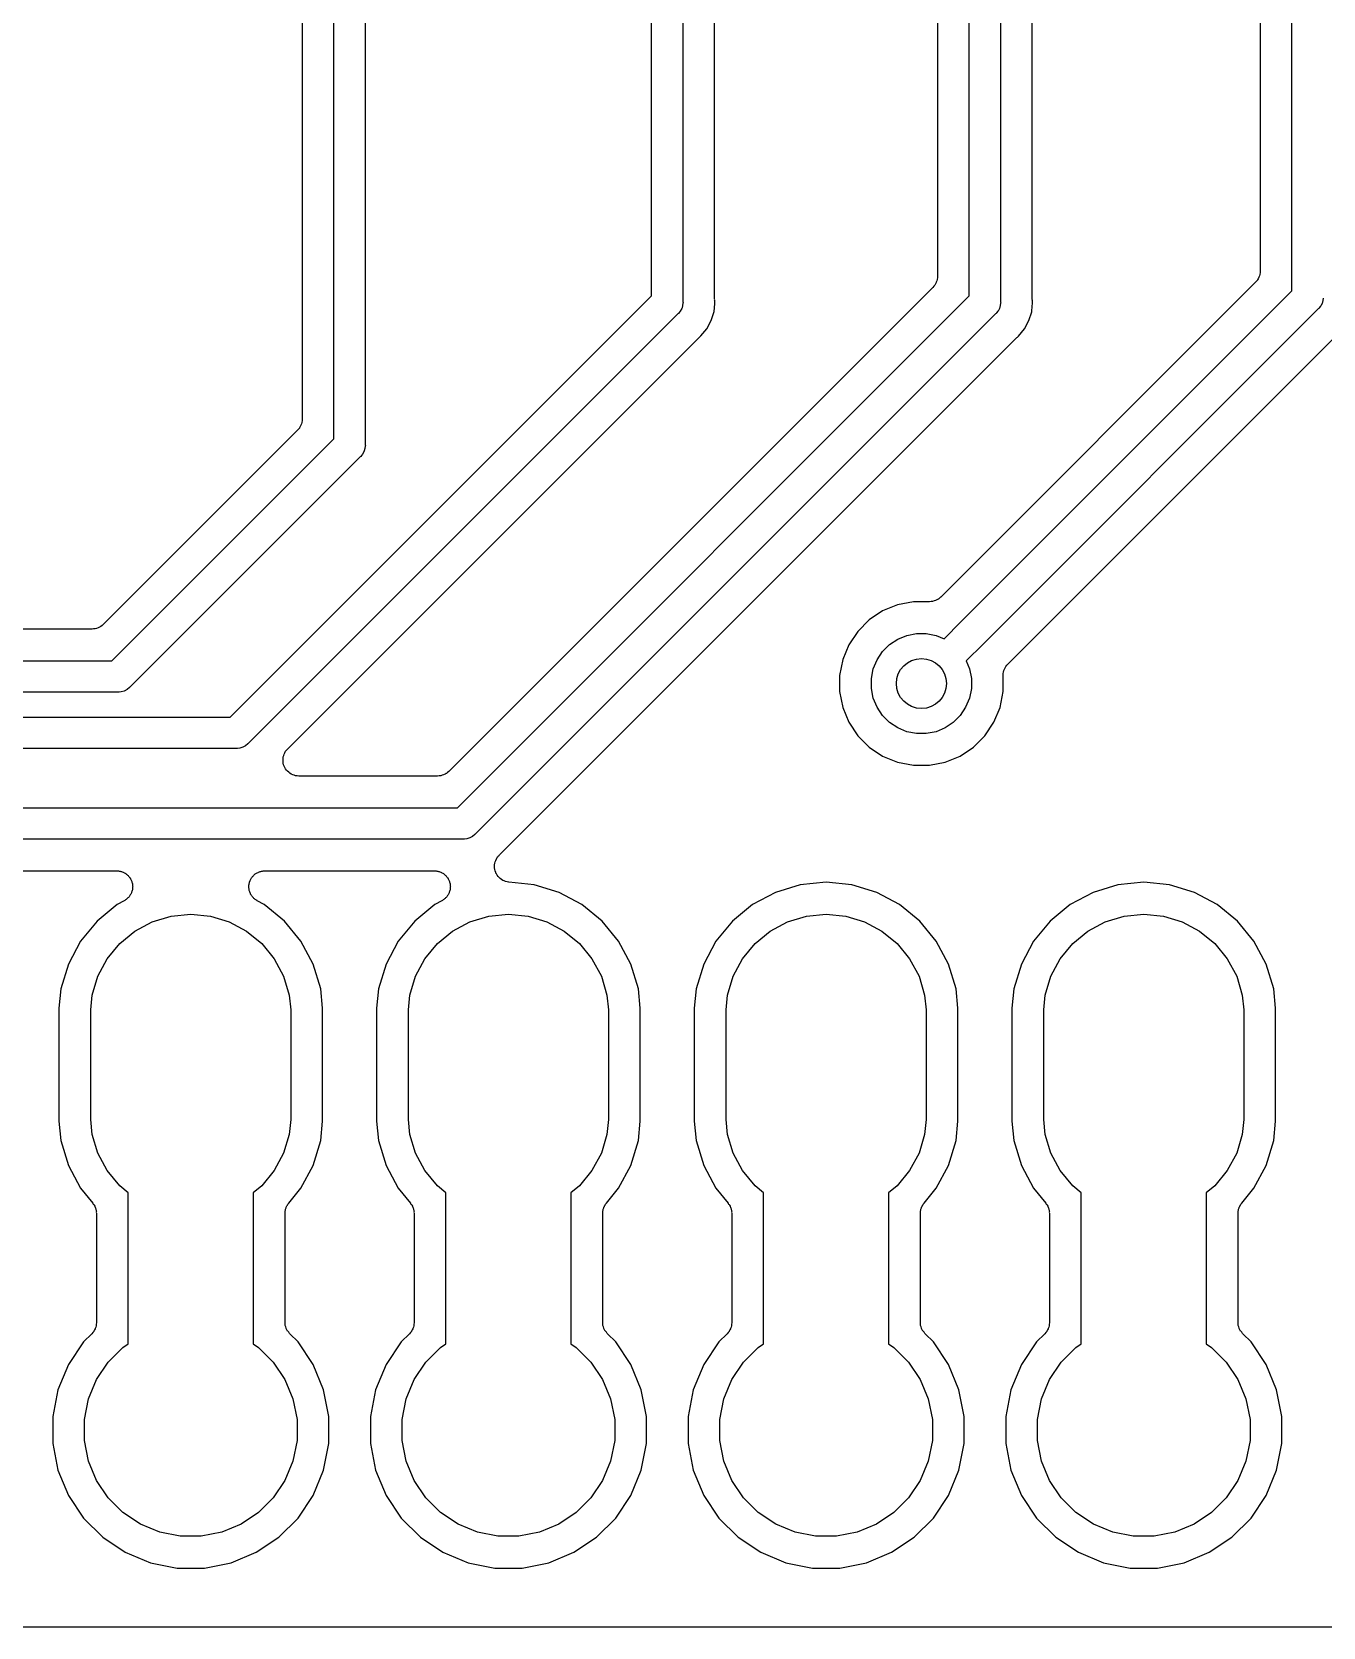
# Model space of a CAD drawing. Extents: x 94.3 to 145.3, y -143.8 to -113.4.
# Drawn here: x 107.31 to 117.64, y -143.82 to -131.06 of the extents above; entities that cross this region are included whole.
import ezdxf

# ---------------------------------------------------------------- set-up
doc = ezdxf.new("R2010")
doc.units = 0
doc.layers.add('BLACK', color=7, linetype='CONTINUOUS')

msp = doc.modelspace()

# ---------------------------------------------------------------- linework, layer by layer
at = {"layer": 'BLACK', "linetype": 'CONTINUOUS'}
for p, q in [((117.39, -133.131), (117.39, -120.335)), ((109.73, -134.314), (109.73, -122.307)), ((109.98, -122.353), (109.98, -134.36)), ((112.27, -133.171), (112.27, -122.688)), ((112.52, -122.734), (112.52, -133.217)), ((114.81, -133.172), (114.81, -122.815)), ((115.06, -122.861), (115.06, -133.218)), ((117.136, -127.931), (117.136, -132.973)), ((109.476, -127.97), (109.476, -134.156)), ((112.774, -133.198), (112.774, -127.97)), ((114.556, -127.97), (114.556, -133.014)), ((115.314, -133.199), (115.314, -127.96)), ((114.555, -133.027), (114.553, -133.039)), ((114.553, -133.039), (114.553, -133.04)), ((114.556, -133.016), (114.555, -133.027)), ((114.556, -133.014), (114.556, -133.014)), ((114.556, -133.014), (114.556, -133.014)), ((114.556, -133.014), (114.556, -133.014)), ((114.556, -133.014), (114.556, -133.016)), ((117.12, -133.034), (117.115, -133.044)), ((117.126, -133.023), (117.12, -133.034)), ((117.13, -133.011), (117.126, -133.022)), ((117.126, -133.022), (117.126, -133.023)), ((117.126, -133.023), (117.126, -133.023)), ((117.133, -133), (117.13, -133.011)), ((117.135, -132.987), (117.133, -132.999)), ((117.133, -132.999), (117.133, -132.999)), ((117.133, -132.999), (117.133, -133)), ((117.136, -132.975), (117.135, -132.987)), ((117.136, -132.973), (117.136, -132.974)), ((117.136, -132.974), (117.136, -132.974)), ((117.136, -132.974), (117.136, -132.974)), ((117.136, -132.974), (117.136, -132.975)), ((114.519, -133.104), (110.649, -136.974)), ((114.526, -133.095), (114.519, -133.104)), ((114.534, -133.086), (114.526, -133.095)), ((114.535, -133.085), (114.534, -133.085)), ((114.534, -133.085), (114.534, -133.086)), ((114.54, -133.074), (114.535, -133.085)), ((114.546, -133.064), (114.54, -133.074)), ((114.55, -133.052), (114.546, -133.063)), ((114.546, -133.063), (114.546, -133.063)), ((114.546, -133.063), (114.546, -133.064)), ((114.553, -133.04), (114.55, -133.052)), ((114.553, -133.04), (114.553, -133.04)), ((117.099, -133.063), (114.582, -135.58)), ((114.743, -135.778), (117.39, -133.131)), ((117.106, -133.054), (117.099, -133.063)), ((117.114, -133.045), (117.106, -133.054)), ((117.115, -133.044), (117.114, -133.045)), ((117.114, -133.045), (117.114, -133.045)), ((108.901, -136.54), (112.27, -133.171)), ((110.717, -137.265), (114.81, -133.172)), ((112.499, -133.293), (112.489, -133.305)), ((112.511, -133.271), (112.499, -133.293)), ((112.513, -133.266), (112.511, -133.271)), ((112.518, -133.248), (112.513, -133.266)), ((112.52, -133.229), (112.518, -133.248)), ((112.52, -133.217), (112.521, -133.223)), ((112.521, -133.223), (112.52, -133.229)), ((112.52, -133.229), (112.52, -133.229)), ((112.769, -133.297), (112.775, -133.235)), ((112.775, -133.203), (112.774, -133.198)), ((112.774, -133.209), (112.775, -133.203)), ((112.775, -133.211), (112.774, -133.209)), ((112.776, -133.223), (112.775, -133.211)), ((112.775, -133.235), (112.776, -133.223)), ((117.599, -133.276), (114.92, -135.955)), ((115.039, -133.293), (115.028, -133.308)), ((115.04, -133.293), (115.039, -133.293)), ((115.051, -133.272), (115.04, -133.293)), ((115.058, -133.248), (115.051, -133.272)), ((115.06, -133.23), (115.058, -133.248)), ((115.06, -133.218), (115.061, -133.224)), ((115.061, -133.224), (115.06, -133.23)), ((115.06, -133.23), (115.06, -133.23)), ((115.309, -133.298), (115.313, -133.252)), ((115.313, -133.252), (115.315, -133.236)), ((115.313, -133.252), (115.313, -133.252)), ((115.315, -133.204), (115.314, -133.199)), ((115.314, -133.209), (115.315, -133.204)), ((115.315, -133.211), (115.314, -133.209)), ((115.316, -133.224), (115.315, -133.211)), ((115.315, -133.236), (115.316, -133.224)), ((115.315, -133.236), (115.315, -133.236)), ((117.604, -133.272), (117.599, -133.276)), ((117.608, -133.267), (117.604, -133.272)), ((117.619, -133.253), (117.608, -133.267)), ((117.608, -133.267), (117.608, -133.267)), ((117.62, -133.252), (117.619, -133.253)), ((117.631, -133.231), (117.62, -133.252)), ((117.638, -133.208), (117.631, -133.231)), ((117.64, -133.189), (117.638, -133.208)), ((112.479, -133.316), (109.046, -136.749)), ((115.019, -133.316), (110.861, -137.474)), ((112.484, -133.312), (112.479, -133.316)), ((112.489, -133.305), (112.484, -133.312)), ((112.712, -133.435), (112.747, -133.369)), ((112.747, -133.369), (112.769, -133.297)), ((115.024, -133.312), (115.019, -133.316)), ((115.028, -133.308), (115.024, -133.312)), ((115.028, -133.308), (115.028, -133.308)), ((115.252, -133.435), (115.287, -133.369)), ((115.287, -133.369), (115.309, -133.298)), ((109.36, -136.794), (112.645, -133.509)), ((111.054, -137.64), (115.185, -133.509)), ((112.645, -133.509), (112.647, -133.507)), ((112.647, -133.507), (112.651, -133.504)), ((112.651, -133.504), (112.655, -133.5)), ((112.655, -133.5), (112.664, -133.492)), ((112.664, -133.492), (112.712, -133.435)), ((115.118, -136.116), (117.765, -133.469)), ((115.185, -133.509), (115.187, -133.508)), ((115.187, -133.508), (115.191, -133.505)), ((115.191, -133.505), (115.195, -133.501)), ((115.195, -133.501), (115.204, -133.493)), ((115.204, -133.493), (115.252, -133.435)), ((109.473, -134.183), (109.47, -134.194)), ((109.475, -134.17), (109.473, -134.182)), ((109.473, -134.182), (109.473, -134.182)), ((109.473, -134.182), (109.473, -134.183)), ((109.476, -134.158), (109.475, -134.17)), ((109.476, -134.156), (109.476, -134.157)), ((109.476, -134.157), (109.476, -134.157)), ((109.476, -134.157), (109.476, -134.157)), ((109.476, -134.157), (109.476, -134.158)), ((109.439, -134.246), (107.886, -135.799)), ((107.954, -136.09), (109.73, -134.314)), ((109.446, -134.237), (109.439, -134.246)), ((109.454, -134.228), (109.446, -134.237)), ((109.455, -134.227), (109.454, -134.228)), ((109.454, -134.228), (109.454, -134.228)), ((109.46, -134.217), (109.455, -134.227)), ((109.466, -134.206), (109.46, -134.217)), ((109.47, -134.194), (109.466, -134.205)), ((109.466, -134.205), (109.466, -134.206)), ((109.466, -134.206), (109.466, -134.206)), ((109.959, -134.436), (109.95, -134.447)), ((109.971, -134.414), (109.959, -134.436)), ((109.972, -134.411), (109.971, -134.414)), ((109.978, -134.391), (109.972, -134.411)), ((109.98, -134.372), (109.978, -134.391)), ((109.98, -134.36), (109.981, -134.366)), ((109.981, -134.366), (109.98, -134.372)), ((109.98, -134.372), (109.98, -134.372)), ((109.939, -134.459), (108.099, -136.299)), ((109.944, -134.455), (109.939, -134.459)), ((109.95, -134.447), (109.944, -134.455)), ((114.572, -135.588), (114.563, -135.596)), ((114.581, -135.581), (114.572, -135.588)), ((114.582, -135.58), (114.581, -135.581)), ((114.582, -135.58), (114.582, -135.58)), ((114.582, -135.58), (114.582, -135.58)), ((114.582, -135.58), (114.582, -135.58)), ((114.117, -135.691), (114.01, -135.763)), ((114.236, -135.642), (114.117, -135.691)), ((114.363, -135.617), (114.236, -135.642)), ((114.492, -135.617), (114.363, -135.617)), ((114.504, -135.616), (114.492, -135.617)), ((114.516, -135.615), (114.504, -135.616)), ((114.517, -135.615), (114.516, -135.615)), ((114.516, -135.615), (114.516, -135.615)), ((114.528, -135.611), (114.517, -135.615)), ((114.54, -135.608), (114.528, -135.611)), ((114.541, -135.607), (114.54, -135.608)), ((114.54, -135.608), (114.54, -135.608)), ((114.551, -135.602), (114.541, -135.607)), ((114.562, -135.597), (114.551, -135.602)), ((114.563, -135.596), (114.562, -135.596)), ((114.562, -135.596), (114.562, -135.597)), ((107.796, -135.836), (105.918, -135.836)), ((107.808, -135.835), (107.796, -135.836)), ((107.82, -135.834), (107.808, -135.835)), ((107.821, -135.834), (107.82, -135.834)), ((107.82, -135.834), (107.82, -135.834)), ((107.832, -135.83), (107.821, -135.834)), ((107.844, -135.827), (107.832, -135.83)), ((107.845, -135.826), (107.844, -135.827)), ((107.844, -135.827), (107.844, -135.827)), ((107.855, -135.821), (107.845, -135.826)), ((107.866, -135.816), (107.855, -135.821)), ((107.867, -135.815), (107.866, -135.815)), ((107.866, -135.815), (107.866, -135.816)), ((107.876, -135.807), (107.867, -135.815)), ((107.885, -135.8), (107.876, -135.807)), ((107.886, -135.799), (107.885, -135.8)), ((107.886, -135.799), (107.886, -135.799)), ((107.886, -135.799), (107.886, -135.799)), ((107.886, -135.799), (107.886, -135.799)), ((114.01, -135.763), (113.919, -135.854)), ((114.608, -135.913), (114.743, -135.778)), ((114.743, -135.778), (114.743, -135.778)), ((113.847, -135.961), (113.798, -136.08)), ((113.919, -135.854), (113.847, -135.961)), ((114.116, -136.016), (114.172, -135.96)), ((114.172, -135.96), (114.238, -135.917)), ((114.238, -135.917), (114.31, -135.886)), ((114.31, -135.886), (114.388, -135.871)), ((114.388, -135.871), (114.466, -135.871)), ((114.466, -135.871), (114.544, -135.886)), ((114.544, -135.886), (114.608, -135.913)), ((114.92, -135.955), (114.785, -136.09)), ((114.92, -135.955), (114.92, -135.955)), ((99.461, -136.09), (107.954, -136.09)), ((113.798, -136.08), (113.773, -136.207)), ((114.042, -136.154), (114.073, -136.082)), ((114.073, -136.082), (114.116, -136.016)), ((114.785, -136.09), (114.812, -136.154)), ((113.773, -136.207), (113.773, -136.335)), ((114.027, -136.232), (114.042, -136.154)), ((114.812, -136.154), (114.827, -136.232)), ((115.081, -136.204), (115.082, -136.192)), ((115.081, -136.205), (115.081, -136.204)), ((115.081, -136.206), (115.081, -136.205)), ((115.081, -136.205), (115.081, -136.205)), ((115.081, -136.205), (115.081, -136.205)), ((115.081, -136.335), (115.081, -136.206)), ((115.082, -136.192), (115.084, -136.18)), ((115.084, -136.179), (115.087, -136.168)), ((115.084, -136.18), (115.084, -136.179)), ((115.084, -136.18), (115.084, -136.18)), ((115.087, -136.168), (115.091, -136.157)), ((115.091, -136.156), (115.097, -136.145)), ((115.091, -136.157), (115.091, -136.156)), ((115.091, -136.156), (115.091, -136.156)), ((115.097, -136.145), (115.102, -136.135)), ((115.102, -136.135), (115.103, -136.134)), ((115.103, -136.134), (115.111, -136.125)), ((115.103, -136.134), (115.103, -136.134)), ((115.111, -136.125), (115.118, -136.116)), ((108, -136.34), (99.4153, -136.34)), ((108.006, -136.341), (108, -136.34)), ((108.012, -136.34), (108.006, -136.341)), ((108.03, -136.338), (108.012, -136.34)), ((108.012, -136.34), (108.012, -136.34)), ((108.054, -136.331), (108.03, -136.338)), ((108.076, -136.319), (108.054, -136.331)), ((108.095, -136.304), (108.076, -136.319)), ((108.099, -136.299), (108.095, -136.304)), ((113.773, -136.335), (113.798, -136.462)), ((114.027, -136.31), (114.027, -136.232)), ((114.042, -136.388), (114.027, -136.31)), ((114.827, -136.31), (114.812, -136.388)), ((114.827, -136.232), (114.827, -136.31)), ((115.056, -136.462), (115.081, -136.335)), ((113.798, -136.462), (113.847, -136.581)), ((114.073, -136.46), (114.042, -136.388)), ((114.116, -136.526), (114.073, -136.46)), ((114.781, -136.46), (114.738, -136.526)), ((114.812, -136.388), (114.781, -136.46)), ((115.007, -136.581), (115.056, -136.462)), ((98.825, -136.54), (108.901, -136.54)), ((113.847, -136.581), (113.919, -136.688)), ((114.172, -136.582), (114.116, -136.526)), ((114.238, -136.625), (114.172, -136.582)), ((114.682, -136.582), (114.616, -136.625)), ((114.738, -136.526), (114.682, -136.582)), ((114.935, -136.688), (115.007, -136.581)), ((113.919, -136.688), (114.01, -136.779)), ((114.31, -136.656), (114.238, -136.625)), ((114.388, -136.671), (114.31, -136.656)), ((114.466, -136.671), (114.388, -136.671)), ((114.544, -136.656), (114.466, -136.671)), ((114.616, -136.625), (114.544, -136.656)), ((114.844, -136.779), (114.935, -136.688)), ((108.947, -136.79), (98.7257, -136.79)), ((108.953, -136.791), (108.947, -136.79)), ((108.959, -136.79), (108.953, -136.791)), ((108.977, -136.788), (108.959, -136.79)), ((108.959, -136.79), (108.959, -136.79)), ((109.001, -136.781), (108.977, -136.788)), ((109.023, -136.769), (109.001, -136.781)), ((109.042, -136.754), (109.023, -136.769)), ((109.046, -136.749), (109.042, -136.754)), ((109.324, -136.871), (109.325, -136.859)), ((109.325, -136.858), (109.329, -136.847)), ((109.325, -136.859), (109.325, -136.858)), ((109.325, -136.859), (109.325, -136.859)), ((109.329, -136.847), (109.332, -136.835)), ((109.332, -136.835), (109.338, -136.824)), ((109.332, -136.835), (109.332, -136.835)), ((109.332, -136.835), (109.332, -136.835)), ((109.338, -136.824), (109.344, -136.813)), ((109.344, -136.813), (109.352, -136.804)), ((109.344, -136.813), (109.344, -136.813)), ((109.344, -136.813), (109.344, -136.813)), ((109.352, -136.804), (109.36, -136.794)), ((114.01, -136.779), (114.117, -136.851)), ((114.117, -136.851), (114.236, -136.9)), ((114.618, -136.9), (114.737, -136.851)), ((114.737, -136.851), (114.844, -136.779)), ((109.323, -136.883), (109.324, -136.871)), ((109.323, -136.884), (109.323, -136.883)), ((109.323, -136.883), (109.323, -136.883)), ((109.324, -136.896), (109.323, -136.884)), ((109.325, -136.908), (109.324, -136.896)), ((109.328, -136.92), (109.325, -136.908)), ((109.325, -136.908), (109.325, -136.908)), ((109.325, -136.908), (109.325, -136.908)), ((109.332, -136.932), (109.328, -136.92)), ((109.338, -136.943), (109.332, -136.932)), ((109.332, -136.932), (109.332, -136.932)), ((109.332, -136.932), (109.332, -136.932)), ((109.343, -136.954), (109.338, -136.943)), ((109.344, -136.954), (109.343, -136.954)), ((109.343, -136.954), (109.343, -136.954)), ((109.351, -136.963), (109.344, -136.954)), ((109.359, -136.973), (109.351, -136.963)), ((109.368, -136.981), (109.359, -136.973)), ((109.359, -136.973), (109.359, -136.973)), ((109.359, -136.973), (109.359, -136.973)), ((109.378, -136.989), (109.368, -136.981)), ((109.389, -136.995), (109.378, -136.989)), ((109.378, -136.989), (109.378, -136.989)), ((109.378, -136.989), (109.378, -136.989)), ((110.628, -136.991), (110.618, -136.996)), ((110.629, -136.99), (110.628, -136.991)), ((110.638, -136.982), (110.629, -136.99)), ((110.629, -136.99), (110.629, -136.99)), ((110.648, -136.975), (110.638, -136.982)), ((110.649, -136.974), (110.648, -136.974)), ((110.648, -136.974), (110.648, -136.974)), ((110.648, -136.974), (110.648, -136.975)), ((110.649, -136.974), (110.649, -136.974)), ((114.236, -136.9), (114.363, -136.925)), ((114.363, -136.925), (114.491, -136.925)), ((114.491, -136.925), (114.618, -136.9)), ((109.4, -137.001), (109.389, -136.995)), ((109.411, -137.005), (109.4, -137.001)), ((109.4, -137.001), (109.4, -137.001)), ((109.4, -137.001), (109.4, -137.001)), ((109.423, -137.008), (109.411, -137.005)), ((109.424, -137.008), (109.423, -137.008)), ((109.423, -137.008), (109.423, -137.008)), ((109.436, -137.01), (109.424, -137.008)), ((109.448, -137.011), (109.436, -137.01)), ((109.45, -137.011), (109.448, -137.011)), ((109.448, -137.011), (109.448, -137.011)), ((109.448, -137.011), (109.448, -137.011)), ((109.448, -137.011), (109.448, -137.011)), ((110.559, -137.011), (109.45, -137.011)), ((110.571, -137.01), (110.559, -137.011)), ((110.582, -137.009), (110.571, -137.01)), ((110.583, -137.009), (110.582, -137.009)), ((110.584, -137.009), (110.583, -137.009)), ((110.595, -137.005), (110.584, -137.009)), ((110.606, -137.002), (110.595, -137.005)), ((110.607, -137.002), (110.606, -137.002)), ((110.618, -136.996), (110.607, -137.001)), ((110.607, -137.001), (110.607, -137.002)), ((102.592, -137.265), (110.717, -137.265)), ((110.838, -137.494), (110.817, -137.506)), ((110.857, -137.479), (110.838, -137.494)), ((110.861, -137.474), (110.857, -137.479)), ((110.762, -137.515), (102.592, -137.515)), ((110.769, -137.516), (110.762, -137.515)), ((110.775, -137.515), (110.769, -137.516)), ((110.793, -137.513), (110.775, -137.515)), ((110.775, -137.515), (110.775, -137.515)), ((110.817, -137.506), (110.793, -137.513)), ((111.015, -137.721), (111.017, -137.708)), ((111.015, -137.733), (111.015, -137.721)), ((111.015, -137.721), (111.015, -137.721)), ((111.015, -137.721), (111.015, -137.721)), ((111.015, -137.745), (111.015, -137.733)), ((111.015, -137.746), (111.015, -137.745)), ((111.017, -137.758), (111.015, -137.746)), ((111.015, -137.746), (111.015, -137.746)), ((111.017, -137.708), (111.02, -137.697)), ((111.019, -137.77), (111.017, -137.758)), ((111.02, -137.696), (111.024, -137.685)), ((111.02, -137.697), (111.02, -137.696)), ((111.02, -137.697), (111.02, -137.697)), ((111.024, -137.685), (111.029, -137.674)), ((111.029, -137.673), (111.036, -137.663)), ((111.029, -137.674), (111.029, -137.673)), ((111.029, -137.674), (111.029, -137.674)), ((111.036, -137.663), (111.038, -137.661)), ((111.038, -137.66), (111.039, -137.658)), ((111.038, -137.661), (111.038, -137.66)), ((111.039, -137.658), (111.043, -137.653)), ((111.043, -137.653), (111.046, -137.65)), ((111.046, -137.65), (111.047, -137.648)), ((111.047, -137.648), (111.051, -137.645)), ((111.051, -137.645), (111.054, -137.64)), ((106.636, -137.769), (107.994, -137.769)), ((107.994, -137.769), (107.995, -137.769)), ((107.995, -137.769), (108.001, -137.77)), ((108.001, -137.77), (108.007, -137.77)), ((108.007, -137.77), (108.014, -137.771)), ((108.014, -137.771), (108.02, -137.772)), ((108.02, -137.772), (108.026, -137.774)), ((108.026, -137.774), (108.032, -137.775)), ((108.032, -137.775), (108.038, -137.777)), ((108.038, -137.777), (108.044, -137.779)), ((108.044, -137.779), (108.049, -137.782)), ((108.049, -137.782), (108.054, -137.785)), ((108.054, -137.785), (108.06, -137.788)), ((108.06, -137.788), (108.065, -137.791)), ((108.065, -137.791), (108.07, -137.795)), ((108.07, -137.795), (108.075, -137.799)), ((108.075, -137.799), (108.079, -137.803)), ((108.079, -137.803), (108.084, -137.807)), ((108.084, -137.807), (108.088, -137.812)), ((108.088, -137.812), (108.092, -137.816)), ((108.092, -137.816), (108.096, -137.822)), ((108.096, -137.822), (108.1, -137.826)), ((108.1, -137.826), (108.103, -137.832)), ((108.103, -137.832), (108.106, -137.837)), ((108.106, -137.837), (108.108, -137.843)), ((108.108, -137.843), (108.111, -137.848)), ((108.111, -137.848), (108.113, -137.854)), ((108.113, -137.854), (108.115, -137.86)), ((108.115, -137.86), (108.116, -137.866)), ((108.116, -137.866), (108.118, -137.872)), ((108.118, -137.872), (108.119, -137.878)), ((108.119, -137.878), (108.12, -137.884)), ((108.12, -137.884), (108.12, -137.891)), ((109.05, -137.882), (109.051, -137.877)), ((109.05, -137.889), (109.05, -137.882)), ((109.051, -137.877), (109.052, -137.87)), ((109.052, -137.87), (109.054, -137.864)), ((109.054, -137.864), (109.055, -137.858)), ((109.055, -137.858), (109.058, -137.853)), ((109.058, -137.853), (109.059, -137.847)), ((109.059, -137.847), (109.062, -137.841)), ((109.062, -137.841), (109.065, -137.835)), ((109.065, -137.835), (109.068, -137.83)), ((109.068, -137.83), (109.071, -137.825)), ((109.071, -137.825), (109.075, -137.82)), ((109.075, -137.82), (109.079, -137.815)), ((109.079, -137.815), (109.083, -137.811)), ((109.083, -137.811), (109.087, -137.806)), ((109.087, -137.806), (109.092, -137.802)), ((109.092, -137.802), (109.096, -137.797)), ((109.096, -137.797), (109.101, -137.794)), ((109.101, -137.794), (109.106, -137.79)), ((109.106, -137.79), (109.112, -137.787)), ((109.112, -137.787), (109.117, -137.784)), ((109.117, -137.784), (109.123, -137.781)), ((109.123, -137.781), (109.128, -137.779)), ((109.128, -137.779), (109.134, -137.777)), ((109.134, -137.777), (109.14, -137.774)), ((109.14, -137.774), (109.146, -137.773)), ((109.146, -137.773), (109.152, -137.771)), ((109.152, -137.771), (109.158, -137.771)), ((109.158, -137.771), (109.164, -137.77)), ((109.164, -137.77), (109.17, -137.77)), ((109.17, -137.77), (109.176, -137.769)), ((109.176, -137.769), (110.534, -137.769)), ((110.534, -137.769), (110.535, -137.769)), ((110.535, -137.769), (110.541, -137.77)), ((110.541, -137.77), (110.547, -137.77)), ((110.547, -137.77), (110.554, -137.771)), ((110.554, -137.771), (110.56, -137.772)), ((110.56, -137.772), (110.566, -137.774)), ((110.566, -137.774), (110.572, -137.775)), ((110.572, -137.775), (110.578, -137.777)), ((110.578, -137.777), (110.584, -137.779)), ((110.584, -137.779), (110.589, -137.782)), ((110.589, -137.782), (110.594, -137.785)), ((110.594, -137.785), (110.6, -137.788)), ((110.6, -137.788), (110.605, -137.791)), ((110.605, -137.791), (110.61, -137.795)), ((110.61, -137.795), (110.615, -137.799)), ((110.615, -137.799), (110.619, -137.803)), ((110.619, -137.803), (110.624, -137.807)), ((110.624, -137.807), (110.628, -137.812)), ((110.628, -137.812), (110.632, -137.816)), ((110.632, -137.816), (110.636, -137.822)), ((110.636, -137.822), (110.64, -137.826)), ((110.64, -137.826), (110.643, -137.832)), ((110.643, -137.832), (110.646, -137.837)), ((110.646, -137.837), (110.648, -137.843)), ((110.648, -137.843), (110.651, -137.848)), ((110.651, -137.848), (110.653, -137.854)), ((110.653, -137.854), (110.655, -137.86)), ((110.655, -137.86), (110.656, -137.866)), ((110.656, -137.866), (110.658, -137.872)), ((110.658, -137.872), (110.659, -137.878)), ((110.659, -137.878), (110.66, -137.884)), ((110.66, -137.884), (110.66, -137.891)), ((111.024, -137.781), (111.019, -137.77)), ((111.019, -137.77), (111.019, -137.77)), ((111.019, -137.77), (111.019, -137.77)), ((111.028, -137.793), (111.024, -137.781)), ((111.029, -137.793), (111.028, -137.793)), ((111.035, -137.803), (111.029, -137.793)), ((111.029, -137.793), (111.029, -137.793)), ((111.042, -137.813), (111.035, -137.803)), ((111.042, -137.814), (111.042, -137.813)), ((111.051, -137.823), (111.042, -137.814)), ((111.042, -137.814), (111.042, -137.814)), ((111.059, -137.831), (111.051, -137.823)), ((111.06, -137.831), (111.059, -137.831)), ((111.07, -137.838), (111.06, -137.831)), ((111.06, -137.831), (111.06, -137.831)), ((111.08, -137.845), (111.07, -137.838)), ((111.091, -137.85), (111.08, -137.845)), ((111.08, -137.845), (111.08, -137.845)), ((111.08, -137.845), (111.08, -137.845)), ((111.103, -137.855), (111.091, -137.85)), ((111.115, -137.857), (111.103, -137.855)), ((111.103, -137.855), (111.103, -137.855)), ((111.103, -137.855), (111.103, -137.855)), ((111.127, -137.86), (111.115, -137.857)), ((111.129, -137.86), (111.127, -137.86)), ((111.127, -137.86), (111.127, -137.86)), ((111.127, -137.86), (111.127, -137.86)), ((111.127, -137.86), (111.127, -137.86)), ((111.332, -137.88), (111.129, -137.86)), ((111.53, -137.941), (111.332, -137.88)), ((113.458, -137.88), (113.26, -137.941)), ((113.665, -137.86), (113.458, -137.88)), ((113.872, -137.88), (113.665, -137.86)), ((114.07, -137.941), (113.872, -137.88)), ((115.998, -137.88), (115.8, -137.941)), ((116.205, -137.86), (115.998, -137.88)), ((116.412, -137.88), (116.205, -137.86)), ((116.61, -137.941), (116.412, -137.88)), ((108.053, -138.008), (107.997, -138.038)), ((108.058, -138.005), (108.053, -138.008)), ((108.064, -138.002), (108.058, -138.005)), ((108.069, -137.998), (108.064, -138.002)), ((108.074, -137.994), (108.069, -137.998)), ((108.078, -137.99), (108.074, -137.994)), ((108.083, -137.986), (108.078, -137.99)), ((108.087, -137.981), (108.083, -137.986)), ((108.092, -137.977), (108.087, -137.981)), ((108.095, -137.972), (108.092, -137.977)), ((108.099, -137.967), (108.095, -137.972)), ((108.102, -137.961), (108.099, -137.967)), ((108.105, -137.956), (108.102, -137.961)), ((108.108, -137.951), (108.105, -137.956)), ((108.111, -137.945), (108.108, -137.951)), ((108.112, -137.939), (108.111, -137.945)), ((108.115, -137.933), (108.112, -137.939)), ((108.116, -137.927), (108.115, -137.933)), ((108.118, -137.922), (108.116, -137.927)), ((108.119, -137.915), (108.118, -137.922)), ((108.12, -137.909), (108.119, -137.915)), ((108.12, -137.891), (108.121, -137.897)), ((108.121, -137.897), (108.12, -137.903)), ((108.12, -137.903), (108.12, -137.909)), ((109.049, -137.895), (109.05, -137.889)), ((109.05, -137.901), (109.049, -137.895)), ((109.05, -137.907), (109.05, -137.901)), ((109.051, -137.914), (109.05, -137.907)), ((109.052, -137.92), (109.051, -137.914)), ((109.053, -137.926), (109.052, -137.92)), ((109.055, -137.932), (109.053, -137.926)), ((109.057, -137.938), (109.055, -137.932)), ((109.059, -137.944), (109.057, -137.938)), ((109.062, -137.949), (109.059, -137.944)), ((109.064, -137.955), (109.062, -137.949)), ((109.067, -137.96), (109.064, -137.955)), ((109.07, -137.966), (109.067, -137.96)), ((109.074, -137.97), (109.07, -137.966)), ((109.077, -137.975), (109.074, -137.97)), ((109.082, -137.98), (109.077, -137.975)), ((109.086, -137.985), (109.082, -137.98)), ((109.09, -137.989), (109.086, -137.985)), ((109.095, -137.993), (109.09, -137.989)), ((109.1, -137.997), (109.095, -137.993)), ((109.105, -138.001), (109.1, -137.997)), ((109.11, -138.004), (109.105, -138.001)), ((109.115, -138.007), (109.11, -138.004)), ((109.117, -138.008), (109.115, -138.007)), ((109.173, -138.038), (109.117, -138.008)), ((110.593, -138.008), (110.537, -138.038)), ((110.598, -138.005), (110.593, -138.008)), ((110.604, -138.002), (110.598, -138.005)), ((110.609, -137.998), (110.604, -138.002)), ((110.614, -137.994), (110.609, -137.998)), ((110.618, -137.99), (110.614, -137.994)), ((110.623, -137.986), (110.618, -137.99)), ((110.627, -137.981), (110.623, -137.986)), ((110.632, -137.977), (110.627, -137.981)), ((110.635, -137.972), (110.632, -137.977)), ((110.639, -137.967), (110.635, -137.972)), ((110.642, -137.961), (110.639, -137.967)), ((110.645, -137.956), (110.642, -137.961)), ((110.648, -137.951), (110.645, -137.956)), ((110.651, -137.945), (110.648, -137.951)), ((110.652, -137.939), (110.651, -137.945)), ((110.655, -137.933), (110.652, -137.939)), ((110.656, -137.927), (110.655, -137.933)), ((110.658, -137.922), (110.656, -137.927)), ((110.659, -137.915), (110.658, -137.922)), ((110.66, -137.909), (110.659, -137.915)), ((110.66, -137.891), (110.661, -137.897)), ((110.661, -137.897), (110.66, -137.903)), ((110.66, -137.903), (110.66, -137.909)), ((111.713, -138.038), (111.53, -137.941)), ((113.26, -137.941), (113.077, -138.038)), ((114.253, -138.038), (114.07, -137.941)), ((115.8, -137.941), (115.617, -138.038)), ((116.793, -138.038), (116.61, -137.941)), ((107.997, -138.038), (107.836, -138.17)), ((108.277, -138.176), (108.428, -138.131)), ((108.428, -138.131), (108.585, -138.115)), ((108.585, -138.115), (108.742, -138.131)), ((108.742, -138.131), (108.893, -138.176)), ((109.334, -138.17), (109.173, -138.038)), ((110.537, -138.038), (110.376, -138.17)), ((110.817, -138.176), (110.968, -138.131)), ((110.968, -138.131), (111.125, -138.115)), ((111.125, -138.115), (111.282, -138.131)), ((111.282, -138.131), (111.433, -138.176)), ((111.874, -138.17), (111.713, -138.038)), ((113.077, -138.038), (112.916, -138.17)), ((113.357, -138.176), (113.508, -138.131)), ((113.508, -138.131), (113.665, -138.115)), ((113.665, -138.115), (113.822, -138.131)), ((113.822, -138.131), (113.973, -138.176)), ((114.414, -138.17), (114.253, -138.038)), ((115.617, -138.038), (115.456, -138.17)), ((115.897, -138.176), (116.048, -138.131)), ((116.048, -138.131), (116.205, -138.115)), ((116.205, -138.115), (116.362, -138.131)), ((116.362, -138.131), (116.513, -138.176)), ((116.954, -138.17), (116.793, -138.038)), ((107.836, -138.17), (107.704, -138.331)), ((108.017, -138.351), (108.138, -138.251)), ((108.138, -138.251), (108.277, -138.176)), ((108.893, -138.176), (109.032, -138.251)), ((109.032, -138.251), (109.153, -138.351)), ((109.466, -138.331), (109.334, -138.17)), ((110.376, -138.17), (110.244, -138.331)), ((110.557, -138.351), (110.678, -138.251)), ((110.678, -138.251), (110.817, -138.176)), ((111.433, -138.176), (111.572, -138.251)), ((111.572, -138.251), (111.693, -138.351)), ((112.006, -138.331), (111.874, -138.17)), ((112.916, -138.17), (112.784, -138.331)), ((113.097, -138.351), (113.218, -138.251)), ((113.218, -138.251), (113.357, -138.176)), ((113.973, -138.176), (114.112, -138.251)), ((114.112, -138.251), (114.233, -138.351)), ((114.546, -138.331), (114.414, -138.17)), ((115.456, -138.17), (115.324, -138.331)), ((115.637, -138.351), (115.758, -138.251)), ((115.758, -138.251), (115.897, -138.176)), ((116.513, -138.176), (116.652, -138.251)), ((116.652, -138.251), (116.773, -138.351)), ((117.086, -138.331), (116.954, -138.17)), ((107.704, -138.331), (107.607, -138.514)), ((107.917, -138.472), (108.017, -138.351)), ((109.153, -138.351), (109.253, -138.472)), ((109.563, -138.514), (109.466, -138.331)), ((110.244, -138.331), (110.147, -138.514)), ((110.457, -138.472), (110.557, -138.351)), ((111.693, -138.351), (111.793, -138.472)), ((112.103, -138.514), (112.006, -138.331)), ((112.784, -138.331), (112.687, -138.514)), ((112.997, -138.472), (113.097, -138.351)), ((114.233, -138.351), (114.333, -138.472)), ((114.643, -138.514), (114.546, -138.331)), ((115.324, -138.331), (115.227, -138.514)), ((115.537, -138.472), (115.637, -138.351)), ((116.773, -138.351), (116.873, -138.472)), ((117.183, -138.514), (117.086, -138.331)), ((107.607, -138.514), (107.546, -138.712)), ((107.842, -138.611), (107.917, -138.472)), ((109.253, -138.472), (109.328, -138.611)), ((109.624, -138.712), (109.563, -138.514)), ((110.147, -138.514), (110.086, -138.712)), ((110.382, -138.611), (110.457, -138.472)), ((111.793, -138.472), (111.868, -138.611)), ((112.164, -138.712), (112.103, -138.514)), ((112.687, -138.514), (112.626, -138.712)), ((112.922, -138.611), (112.997, -138.472)), ((114.333, -138.472), (114.408, -138.611)), ((114.704, -138.712), (114.643, -138.514)), ((115.227, -138.514), (115.166, -138.712)), ((115.462, -138.611), (115.537, -138.472)), ((116.873, -138.472), (116.948, -138.611)), ((117.244, -138.712), (117.183, -138.514)), ((107.797, -138.762), (107.842, -138.611)), ((109.328, -138.611), (109.373, -138.762)), ((110.337, -138.762), (110.382, -138.611)), ((111.868, -138.611), (111.913, -138.762)), ((112.877, -138.762), (112.922, -138.611)), ((114.408, -138.611), (114.453, -138.762)), ((115.417, -138.762), (115.462, -138.611)), ((116.948, -138.611), (116.993, -138.762)), ((107.546, -138.712), (107.531, -138.867)), ((107.785, -138.88), (107.797, -138.762)), ((109.373, -138.762), (109.385, -138.88)), ((109.639, -138.867), (109.624, -138.712)), ((110.086, -138.712), (110.071, -138.867)), ((110.325, -138.88), (110.337, -138.762)), ((111.913, -138.762), (111.925, -138.88)), ((112.179, -138.867), (112.164, -138.712)), ((112.626, -138.712), (112.611, -138.867)), ((112.865, -138.88), (112.877, -138.762)), ((114.453, -138.762), (114.465, -138.88)), ((114.719, -138.867), (114.704, -138.712)), ((115.166, -138.712), (115.151, -138.867)), ((115.405, -138.88), (115.417, -138.762)), ((116.993, -138.762), (117.005, -138.88)), ((117.259, -138.867), (117.244, -138.712)), ((107.531, -138.867), (107.531, -139.771)), ((107.785, -139.758), (107.785, -138.88)), ((109.385, -138.88), (109.385, -139.758)), ((109.639, -139.771), (109.639, -138.867)), ((110.071, -138.867), (110.071, -139.771)), ((110.325, -139.758), (110.325, -138.88)), ((111.925, -138.88), (111.925, -139.758)), ((112.179, -139.771), (112.179, -138.867)), ((112.611, -138.867), (112.611, -139.771)), ((112.865, -139.758), (112.865, -138.88)), ((114.465, -138.88), (114.465, -139.758)), ((114.719, -139.771), (114.719, -138.867)), ((115.151, -138.867), (115.151, -139.771)), ((115.405, -139.758), (115.405, -138.88)), ((117.005, -138.88), (117.005, -139.758)), ((117.259, -139.771), (117.259, -138.867)), ((107.531, -139.771), (107.546, -139.926)), ((107.797, -139.876), (107.785, -139.758)), ((109.385, -139.758), (109.373, -139.876)), ((109.624, -139.926), (109.639, -139.771)), ((110.071, -139.771), (110.086, -139.926)), ((110.337, -139.876), (110.325, -139.758)), ((111.925, -139.758), (111.913, -139.876)), ((112.164, -139.926), (112.179, -139.771)), ((112.611, -139.771), (112.626, -139.926)), ((112.877, -139.876), (112.865, -139.758)), ((114.465, -139.758), (114.453, -139.876)), ((114.704, -139.926), (114.719, -139.771)), ((115.151, -139.771), (115.166, -139.926)), ((115.417, -139.876), (115.405, -139.758)), ((117.005, -139.758), (116.993, -139.876)), ((117.244, -139.926), (117.259, -139.771)), ((107.546, -139.926), (107.607, -140.124)), ((107.842, -140.027), (107.797, -139.876)), ((109.373, -139.876), (109.328, -140.027)), ((109.563, -140.124), (109.624, -139.926)), ((110.086, -139.926), (110.147, -140.124)), ((110.382, -140.027), (110.337, -139.876)), ((111.913, -139.876), (111.868, -140.027)), ((112.103, -140.124), (112.164, -139.926)), ((112.626, -139.926), (112.687, -140.124)), ((112.922, -140.027), (112.877, -139.876)), ((114.453, -139.876), (114.408, -140.027)), ((114.643, -140.124), (114.704, -139.926)), ((115.166, -139.926), (115.227, -140.124)), ((115.462, -140.027), (115.417, -139.876)), ((116.993, -139.876), (116.948, -140.027)), ((117.183, -140.124), (117.244, -139.926)), ((107.917, -140.166), (107.842, -140.027)), ((109.328, -140.027), (109.253, -140.166)), ((110.457, -140.166), (110.382, -140.027)), ((111.868, -140.027), (111.793, -140.166)), ((112.997, -140.166), (112.922, -140.027)), ((114.408, -140.027), (114.333, -140.166)), ((115.537, -140.166), (115.462, -140.027)), ((116.948, -140.027), (116.873, -140.166)), ((107.607, -140.124), (107.704, -140.307)), ((108.017, -140.287), (107.917, -140.166)), ((109.253, -140.166), (109.153, -140.287)), ((109.466, -140.307), (109.563, -140.124)), ((110.147, -140.124), (110.244, -140.307)), ((110.557, -140.287), (110.457, -140.166)), ((111.793, -140.166), (111.693, -140.287)), ((112.006, -140.307), (112.103, -140.124)), ((112.687, -140.124), (112.784, -140.307)), ((113.097, -140.287), (112.997, -140.166)), ((114.333, -140.166), (114.233, -140.287)), ((114.546, -140.307), (114.643, -140.124)), ((115.227, -140.124), (115.324, -140.307)), ((115.637, -140.287), (115.537, -140.166)), ((116.873, -140.166), (116.773, -140.287)), ((117.086, -140.307), (117.183, -140.124)), ((107.704, -140.307), (107.802, -140.427)), ((108.085, -140.344), (108.017, -140.287)), ((109.153, -140.287), (109.085, -140.344)), ((109.368, -140.427), (109.466, -140.307)), ((110.244, -140.307), (110.342, -140.427)), ((110.625, -140.344), (110.557, -140.287)), ((111.693, -140.287), (111.625, -140.344)), ((111.908, -140.427), (112.006, -140.307)), ((112.784, -140.307), (112.882, -140.427)), ((113.165, -140.344), (113.097, -140.287)), ((114.233, -140.287), (114.165, -140.344)), ((114.448, -140.427), (114.546, -140.307)), ((115.324, -140.307), (115.422, -140.427)), ((115.705, -140.344), (115.637, -140.287)), ((116.773, -140.287), (116.705, -140.344)), ((116.988, -140.427), (117.086, -140.307)), ((107.802, -140.427), (107.803, -140.428)), ((107.803, -140.428), (107.806, -140.433)), ((107.806, -140.433), (107.81, -140.437)), ((107.81, -140.437), (107.813, -140.443)), ((108.085, -141.552), (108.085, -140.344)), ((109.085, -140.344), (109.085, -141.552)), ((109.358, -140.441), (109.361, -140.435)), ((109.361, -140.435), (109.365, -140.431)), ((109.365, -140.431), (109.368, -140.427)), ((110.342, -140.427), (110.343, -140.428)), ((110.343, -140.428), (110.346, -140.433)), ((110.346, -140.433), (110.35, -140.437)), ((110.35, -140.437), (110.353, -140.443)), ((110.625, -141.552), (110.625, -140.344)), ((111.625, -140.344), (111.625, -141.552)), ((111.898, -140.441), (111.901, -140.435)), ((111.901, -140.435), (111.905, -140.431)), ((111.905, -140.431), (111.908, -140.427)), ((112.882, -140.427), (112.883, -140.428)), ((112.883, -140.428), (112.886, -140.433)), ((112.886, -140.433), (112.89, -140.437)), ((112.89, -140.437), (112.893, -140.443)), ((113.165, -141.552), (113.165, -140.344)), ((114.165, -140.344), (114.165, -141.552)), ((114.438, -140.441), (114.441, -140.435)), ((114.441, -140.435), (114.445, -140.431)), ((114.445, -140.431), (114.448, -140.427)), ((115.422, -140.427), (115.423, -140.428)), ((115.423, -140.428), (115.426, -140.433)), ((115.426, -140.433), (115.43, -140.437)), ((115.43, -140.437), (115.433, -140.443)), ((115.705, -141.552), (115.705, -140.344)), ((116.705, -140.344), (116.705, -141.552)), ((116.978, -140.441), (116.981, -140.435)), ((116.981, -140.435), (116.985, -140.431)), ((116.985, -140.431), (116.988, -140.427)), ((107.813, -140.443), (107.817, -140.449)), ((107.817, -140.449), (107.819, -140.454)), ((107.819, -140.454), (107.821, -140.459)), ((107.821, -140.459), (107.823, -140.465)), ((107.823, -140.465), (107.826, -140.472)), ((107.826, -140.472), (107.827, -140.477)), ((107.827, -140.477), (107.829, -140.482)), ((107.829, -140.482), (107.829, -140.489)), ((107.829, -140.489), (107.831, -140.496)), ((107.831, -140.496), (107.83, -140.502)), ((107.83, -140.502), (107.831, -140.507)), ((107.831, -140.507), (107.831, -141.38)), ((109.339, -140.505), (109.34, -140.5)), ((109.339, -140.507), (109.339, -140.505)), ((109.339, -141.38), (109.339, -140.507)), ((109.34, -140.494), (109.341, -140.488)), ((109.34, -140.5), (109.34, -140.494)), ((109.341, -140.488), (109.342, -140.481)), ((109.342, -140.481), (109.343, -140.475)), ((109.343, -140.475), (109.345, -140.47)), ((109.345, -140.47), (109.347, -140.464)), ((109.347, -140.464), (109.349, -140.457)), ((109.349, -140.457), (109.352, -140.452)), ((109.352, -140.452), (109.354, -140.447)), ((109.354, -140.447), (109.358, -140.441)), ((110.353, -140.443), (110.357, -140.449)), ((110.357, -140.449), (110.359, -140.454)), ((110.359, -140.454), (110.361, -140.459)), ((110.361, -140.459), (110.363, -140.465)), ((110.363, -140.465), (110.366, -140.472)), ((110.366, -140.472), (110.367, -140.477)), ((110.367, -140.477), (110.369, -140.482)), ((110.369, -140.482), (110.369, -140.489)), ((110.369, -140.489), (110.371, -140.496)), ((110.371, -140.496), (110.37, -140.502)), ((110.37, -140.502), (110.371, -140.507)), ((110.371, -140.507), (110.371, -141.38)), ((111.879, -140.505), (111.88, -140.5)), ((111.879, -140.507), (111.879, -140.505)), ((111.879, -141.38), (111.879, -140.507)), ((111.88, -140.494), (111.881, -140.488)), ((111.88, -140.5), (111.88, -140.494)), ((111.881, -140.488), (111.882, -140.481)), ((111.882, -140.481), (111.883, -140.475)), ((111.883, -140.475), (111.885, -140.47)), ((111.885, -140.47), (111.887, -140.464)), ((111.887, -140.464), (111.889, -140.457)), ((111.889, -140.457), (111.892, -140.452)), ((111.892, -140.452), (111.894, -140.447)), ((111.894, -140.447), (111.898, -140.441)), ((112.893, -140.443), (112.897, -140.449)), ((112.897, -140.449), (112.899, -140.454)), ((112.899, -140.454), (112.901, -140.459)), ((112.901, -140.459), (112.903, -140.465)), ((112.903, -140.465), (112.906, -140.472)), ((112.906, -140.472), (112.907, -140.477)), ((112.907, -140.477), (112.909, -140.482)), ((112.909, -140.482), (112.909, -140.489)), ((112.909, -140.489), (112.911, -140.496)), ((112.911, -140.496), (112.91, -140.502)), ((112.91, -140.502), (112.911, -140.507)), ((112.911, -140.507), (112.911, -141.38)), ((114.419, -140.505), (114.42, -140.5)), ((114.419, -140.507), (114.419, -140.505)), ((114.419, -141.38), (114.419, -140.507)), ((114.42, -140.494), (114.421, -140.488)), ((114.42, -140.5), (114.42, -140.494)), ((114.421, -140.488), (114.422, -140.481)), ((114.422, -140.481), (114.423, -140.475)), ((114.423, -140.475), (114.425, -140.47)), ((114.425, -140.47), (114.427, -140.464)), ((114.427, -140.464), (114.429, -140.457)), ((114.429, -140.457), (114.432, -140.452)), ((114.432, -140.452), (114.434, -140.447)), ((114.434, -140.447), (114.438, -140.441)), ((115.433, -140.443), (115.437, -140.449)), ((115.437, -140.449), (115.439, -140.454)), ((115.439, -140.454), (115.441, -140.459)), ((115.441, -140.459), (115.443, -140.465)), ((115.443, -140.465), (115.446, -140.472)), ((115.446, -140.472), (115.447, -140.477)), ((115.447, -140.477), (115.449, -140.482)), ((115.449, -140.482), (115.449, -140.489)), ((115.449, -140.489), (115.451, -140.496)), ((115.451, -140.496), (115.45, -140.502)), ((115.45, -140.502), (115.451, -140.507)), ((115.451, -140.507), (115.451, -141.38)), ((116.959, -140.505), (116.96, -140.5)), ((116.959, -140.507), (116.959, -140.505)), ((116.959, -141.38), (116.959, -140.507)), ((116.96, -140.494), (116.961, -140.488)), ((116.96, -140.5), (116.96, -140.494)), ((116.961, -140.488), (116.962, -140.481)), ((116.962, -140.481), (116.963, -140.475)), ((116.963, -140.475), (116.965, -140.47)), ((116.965, -140.47), (116.967, -140.464)), ((116.967, -140.464), (116.969, -140.457)), ((116.969, -140.457), (116.972, -140.452)), ((116.972, -140.452), (116.974, -140.447)), ((116.974, -140.447), (116.978, -140.441)), ((107.809, -141.452), (107.801, -141.461)), ((107.81, -141.451), (107.809, -141.451)), ((107.809, -141.451), (107.809, -141.452)), ((107.815, -141.44), (107.81, -141.451)), ((107.821, -141.43), (107.815, -141.44)), ((107.825, -141.418), (107.821, -141.429)), ((107.821, -141.429), (107.821, -141.429)), ((107.821, -141.429), (107.821, -141.43)), ((107.828, -141.407), (107.825, -141.418)), ((107.83, -141.394), (107.828, -141.405)), ((107.828, -141.405), (107.828, -141.406)), ((107.828, -141.406), (107.828, -141.407)), ((107.831, -141.382), (107.83, -141.394)), ((107.831, -141.38), (107.831, -141.381)), ((107.831, -141.381), (107.831, -141.381)), ((107.831, -141.381), (107.831, -141.381)), ((107.831, -141.381), (107.831, -141.382)), ((109.34, -141.392), (109.339, -141.38)), ((109.341, -141.403), (109.34, -141.392)), ((109.341, -141.404), (109.341, -141.403)), ((109.341, -141.405), (109.341, -141.404)), ((109.345, -141.416), (109.341, -141.405)), ((109.348, -141.427), (109.345, -141.416)), ((109.348, -141.428), (109.348, -141.427)), ((109.349, -141.428), (109.348, -141.428)), ((109.354, -141.439), (109.349, -141.428)), ((109.359, -141.449), (109.354, -141.439)), ((109.36, -141.45), (109.359, -141.449)), ((109.368, -141.459), (109.36, -141.45)), ((109.36, -141.45), (109.36, -141.45)), ((110.349, -141.452), (110.341, -141.461)), ((110.35, -141.451), (110.349, -141.451)), ((110.349, -141.451), (110.349, -141.452)), ((110.355, -141.44), (110.35, -141.451)), ((110.361, -141.43), (110.355, -141.44)), ((110.365, -141.418), (110.361, -141.429)), ((110.361, -141.429), (110.361, -141.429)), ((110.361, -141.429), (110.361, -141.43)), ((110.368, -141.407), (110.365, -141.418)), ((110.37, -141.394), (110.368, -141.405)), ((110.368, -141.405), (110.368, -141.406)), ((110.368, -141.406), (110.368, -141.407)), ((110.371, -141.382), (110.37, -141.394)), ((110.371, -141.38), (110.371, -141.381)), ((110.371, -141.381), (110.371, -141.381)), ((110.371, -141.381), (110.371, -141.381)), ((110.371, -141.381), (110.371, -141.382)), ((111.88, -141.392), (111.879, -141.38)), ((111.881, -141.403), (111.88, -141.392)), ((111.881, -141.404), (111.881, -141.403)), ((111.881, -141.405), (111.881, -141.404)), ((111.885, -141.416), (111.881, -141.405)), ((111.888, -141.427), (111.885, -141.416)), ((111.888, -141.428), (111.888, -141.427)), ((111.889, -141.428), (111.888, -141.428)), ((111.894, -141.439), (111.889, -141.428)), ((111.899, -141.449), (111.894, -141.439)), ((111.9, -141.45), (111.899, -141.449)), ((111.908, -141.459), (111.9, -141.45)), ((111.9, -141.45), (111.9, -141.45)), ((112.889, -141.452), (112.881, -141.461)), ((112.89, -141.451), (112.889, -141.451)), ((112.889, -141.451), (112.889, -141.452)), ((112.895, -141.44), (112.89, -141.451)), ((112.901, -141.43), (112.895, -141.44)), ((112.905, -141.418), (112.901, -141.429)), ((112.901, -141.429), (112.901, -141.429)), ((112.901, -141.429), (112.901, -141.43)), ((112.908, -141.407), (112.905, -141.418)), ((112.91, -141.394), (112.908, -141.405)), ((112.908, -141.405), (112.908, -141.406)), ((112.908, -141.406), (112.908, -141.407)), ((112.911, -141.382), (112.91, -141.394)), ((112.911, -141.38), (112.911, -141.381)), ((112.911, -141.381), (112.911, -141.381)), ((112.911, -141.381), (112.911, -141.381)), ((112.911, -141.381), (112.911, -141.382)), ((114.42, -141.392), (114.419, -141.38)), ((114.421, -141.403), (114.42, -141.392)), ((114.421, -141.404), (114.421, -141.403)), ((114.421, -141.405), (114.421, -141.404)), ((114.425, -141.416), (114.421, -141.405)), ((114.428, -141.427), (114.425, -141.416)), ((114.428, -141.428), (114.428, -141.427)), ((114.429, -141.428), (114.428, -141.428)), ((114.434, -141.439), (114.429, -141.428)), ((114.439, -141.449), (114.434, -141.439)), ((114.44, -141.45), (114.439, -141.449)), ((114.448, -141.459), (114.44, -141.45)), ((114.44, -141.45), (114.44, -141.45)), ((115.429, -141.452), (115.421, -141.461)), ((115.43, -141.451), (115.429, -141.451)), ((115.429, -141.451), (115.429, -141.452)), ((115.435, -141.44), (115.43, -141.451)), ((115.441, -141.43), (115.435, -141.44)), ((115.445, -141.418), (115.441, -141.429)), ((115.441, -141.429), (115.441, -141.429)), ((115.441, -141.429), (115.441, -141.43)), ((115.448, -141.407), (115.445, -141.418)), ((115.45, -141.394), (115.448, -141.405)), ((115.448, -141.405), (115.448, -141.406)), ((115.448, -141.406), (115.448, -141.407)), ((115.451, -141.382), (115.45, -141.394)), ((115.451, -141.38), (115.451, -141.381)), ((115.451, -141.381), (115.451, -141.381)), ((115.451, -141.381), (115.451, -141.381)), ((115.451, -141.381), (115.451, -141.382)), ((116.96, -141.392), (116.959, -141.38)), ((116.961, -141.403), (116.96, -141.392)), ((116.961, -141.404), (116.961, -141.403)), ((116.961, -141.405), (116.961, -141.404)), ((116.965, -141.416), (116.961, -141.405)), ((116.968, -141.427), (116.965, -141.416)), ((116.968, -141.428), (116.968, -141.427)), ((116.969, -141.428), (116.968, -141.428)), ((116.974, -141.439), (116.969, -141.428)), ((116.979, -141.449), (116.974, -141.439)), ((116.98, -141.45), (116.979, -141.449)), ((116.988, -141.459), (116.98, -141.45)), ((116.98, -141.45), (116.98, -141.45)), ((107.727, -141.536), (107.607, -141.717)), ((107.794, -141.47), (107.727, -141.536)), ((107.801, -141.461), (107.794, -141.47)), ((107.925, -141.698), (108.043, -141.58)), ((108.043, -141.58), (108.085, -141.552)), ((109.085, -141.552), (109.127, -141.58)), ((109.127, -141.58), (109.245, -141.698)), ((109.375, -141.469), (109.368, -141.459)), ((109.376, -141.47), (109.375, -141.469)), ((109.443, -141.536), (109.376, -141.47)), ((109.376, -141.47), (109.376, -141.47)), ((109.376, -141.47), (109.376, -141.47)), ((109.376, -141.47), (109.376, -141.47)), ((109.563, -141.717), (109.443, -141.536)), ((110.267, -141.536), (110.147, -141.717)), ((110.334, -141.47), (110.267, -141.536)), ((110.341, -141.461), (110.334, -141.47)), ((110.465, -141.698), (110.583, -141.58)), ((110.583, -141.58), (110.625, -141.552)), ((111.625, -141.552), (111.667, -141.58)), ((111.667, -141.58), (111.785, -141.698)), ((111.915, -141.469), (111.908, -141.459)), ((111.916, -141.47), (111.915, -141.469)), ((111.983, -141.536), (111.916, -141.47)), ((111.916, -141.47), (111.916, -141.47)), ((111.916, -141.47), (111.916, -141.47)), ((111.916, -141.47), (111.916, -141.47)), ((112.103, -141.717), (111.983, -141.536)), ((112.807, -141.536), (112.687, -141.717)), ((112.874, -141.47), (112.807, -141.536)), ((112.881, -141.461), (112.874, -141.47)), ((113.005, -141.698), (113.123, -141.58)), ((113.123, -141.58), (113.165, -141.552)), ((114.165, -141.552), (114.207, -141.58)), ((114.207, -141.58), (114.325, -141.698)), ((114.455, -141.469), (114.448, -141.459)), ((114.456, -141.47), (114.455, -141.469)), ((114.523, -141.536), (114.456, -141.47)), ((114.456, -141.47), (114.456, -141.47)), ((114.456, -141.47), (114.456, -141.47)), ((114.456, -141.47), (114.456, -141.47)), ((114.643, -141.717), (114.523, -141.536)), ((115.347, -141.536), (115.227, -141.717)), ((115.414, -141.47), (115.347, -141.536)), ((115.421, -141.461), (115.414, -141.47)), ((115.545, -141.698), (115.663, -141.58)), ((115.663, -141.58), (115.705, -141.552)), ((116.705, -141.552), (116.747, -141.58)), ((116.747, -141.58), (116.865, -141.698)), ((116.995, -141.469), (116.988, -141.459)), ((116.996, -141.47), (116.995, -141.469)), ((117.063, -141.536), (116.996, -141.47)), ((116.996, -141.47), (116.996, -141.47)), ((116.996, -141.47), (116.996, -141.47)), ((116.996, -141.47), (116.996, -141.47)), ((117.183, -141.717), (117.063, -141.536)), ((107.832, -141.837), (107.925, -141.698)), ((109.245, -141.698), (109.338, -141.837)), ((110.372, -141.837), (110.465, -141.698)), ((111.785, -141.698), (111.878, -141.837)), ((112.912, -141.837), (113.005, -141.698)), ((114.325, -141.698), (114.418, -141.837)), ((115.452, -141.837), (115.545, -141.698)), ((116.865, -141.698), (116.958, -141.837)), ((107.607, -141.717), (107.523, -141.918)), ((107.768, -141.992), (107.832, -141.837)), ((109.338, -141.837), (109.402, -141.992)), ((109.647, -141.918), (109.563, -141.717)), ((110.147, -141.717), (110.063, -141.918)), ((110.308, -141.992), (110.372, -141.837)), ((111.878, -141.837), (111.942, -141.992)), ((112.187, -141.918), (112.103, -141.717)), ((112.687, -141.717), (112.603, -141.918)), ((112.848, -141.992), (112.912, -141.837)), ((114.418, -141.837), (114.482, -141.992)), ((114.727, -141.918), (114.643, -141.717)), ((115.227, -141.717), (115.143, -141.918)), ((115.388, -141.992), (115.452, -141.837)), ((116.958, -141.837), (117.022, -141.992)), ((117.267, -141.918), (117.183, -141.717)), ((107.523, -141.918), (107.481, -142.131)), ((109.689, -142.131), (109.647, -141.918)), ((110.063, -141.918), (110.021, -142.131)), ((112.229, -142.131), (112.187, -141.918)), ((112.603, -141.918), (112.561, -142.131)), ((114.769, -142.131), (114.727, -141.918)), ((115.143, -141.918), (115.101, -142.131)), ((117.309, -142.131), (117.267, -141.918)), ((107.735, -142.156), (107.768, -141.992)), ((109.402, -141.992), (109.435, -142.156)), ((110.275, -142.156), (110.308, -141.992)), ((111.942, -141.992), (111.975, -142.156)), ((112.815, -142.156), (112.848, -141.992)), ((114.482, -141.992), (114.515, -142.156)), ((115.355, -142.156), (115.388, -141.992)), ((117.022, -141.992), (117.055, -142.156)), ((107.481, -142.131), (107.481, -142.349)), ((107.735, -142.324), (107.735, -142.156)), ((109.435, -142.156), (109.435, -142.324)), ((109.689, -142.349), (109.689, -142.131)), ((110.021, -142.131), (110.021, -142.349)), ((110.275, -142.324), (110.275, -142.156)), ((111.975, -142.156), (111.975, -142.324)), ((112.229, -142.349), (112.229, -142.131)), ((112.561, -142.131), (112.561, -142.349)), ((112.815, -142.324), (112.815, -142.156)), ((114.515, -142.156), (114.515, -142.324)), ((114.769, -142.349), (114.769, -142.131)), ((115.101, -142.131), (115.101, -142.349)), ((115.355, -142.324), (115.355, -142.156)), ((117.055, -142.156), (117.055, -142.324)), ((117.309, -142.349), (117.309, -142.131)), ((107.481, -142.349), (107.523, -142.562)), ((107.768, -142.488), (107.735, -142.324)), ((109.435, -142.324), (109.402, -142.488)), ((109.647, -142.562), (109.689, -142.349)), ((110.021, -142.349), (110.063, -142.562)), ((110.308, -142.488), (110.275, -142.324)), ((111.975, -142.324), (111.942, -142.488)), ((112.187, -142.562), (112.229, -142.349)), ((112.561, -142.349), (112.603, -142.562)), ((112.848, -142.488), (112.815, -142.324)), ((114.515, -142.324), (114.482, -142.488)), ((114.727, -142.562), (114.769, -142.349)), ((115.101, -142.349), (115.143, -142.562)), ((115.388, -142.488), (115.355, -142.324)), ((117.055, -142.324), (117.022, -142.488)), ((117.267, -142.562), (117.309, -142.349)), ((107.523, -142.562), (107.607, -142.763)), ((107.832, -142.643), (107.768, -142.488)), ((109.402, -142.488), (109.338, -142.643)), ((109.563, -142.763), (109.647, -142.562)), ((110.063, -142.562), (110.147, -142.763)), ((110.372, -142.643), (110.308, -142.488)), ((111.942, -142.488), (111.878, -142.643)), ((112.103, -142.763), (112.187, -142.562)), ((112.603, -142.562), (112.687, -142.763)), ((112.912, -142.643), (112.848, -142.488)), ((114.482, -142.488), (114.418, -142.643)), ((114.643, -142.763), (114.727, -142.562)), ((115.143, -142.562), (115.227, -142.763)), ((115.452, -142.643), (115.388, -142.488)), ((117.022, -142.488), (116.958, -142.643)), ((117.183, -142.763), (117.267, -142.562)), ((107.925, -142.782), (107.832, -142.643)), ((109.338, -142.643), (109.245, -142.782)), ((110.465, -142.782), (110.372, -142.643)), ((111.878, -142.643), (111.785, -142.782)), ((113.005, -142.782), (112.912, -142.643)), ((114.418, -142.643), (114.325, -142.782)), ((115.545, -142.782), (115.452, -142.643)), ((116.958, -142.643), (116.865, -142.782)), ((107.607, -142.763), (107.727, -142.944)), ((108.043, -142.9), (107.925, -142.782)), ((109.245, -142.782), (109.127, -142.9)), ((109.443, -142.944), (109.563, -142.763)), ((110.147, -142.763), (110.267, -142.944)), ((110.583, -142.9), (110.465, -142.782)), ((111.785, -142.782), (111.667, -142.9)), ((111.983, -142.944), (112.103, -142.763)), ((112.687, -142.763), (112.807, -142.944)), ((113.123, -142.9), (113.005, -142.782)), ((114.325, -142.782), (114.207, -142.9)), ((114.523, -142.944), (114.643, -142.763)), ((115.227, -142.763), (115.347, -142.944)), ((115.663, -142.9), (115.545, -142.782)), ((116.865, -142.782), (116.747, -142.9)), ((117.063, -142.944), (117.183, -142.763)), ((107.727, -142.944), (107.881, -143.098)), ((108.182, -142.993), (108.043, -142.9)), ((109.127, -142.9), (108.988, -142.993)), ((109.289, -143.098), (109.443, -142.944)), ((110.267, -142.944), (110.421, -143.098)), ((110.722, -142.993), (110.583, -142.9)), ((111.667, -142.9), (111.528, -142.993)), ((111.829, -143.098), (111.983, -142.944)), ((112.807, -142.944), (112.961, -143.098)), ((113.262, -142.993), (113.123, -142.9)), ((114.207, -142.9), (114.068, -142.993)), ((114.369, -143.098), (114.523, -142.944)), ((115.347, -142.944), (115.501, -143.098)), ((115.802, -142.993), (115.663, -142.9)), ((116.747, -142.9), (116.608, -142.993)), ((116.909, -143.098), (117.063, -142.944)), ((107.881, -143.098), (108.062, -143.218)), ((108.337, -143.057), (108.182, -142.993)), ((108.501, -143.09), (108.337, -143.057)), ((108.669, -143.09), (108.501, -143.09)), ((108.833, -143.057), (108.669, -143.09)), ((108.988, -142.993), (108.833, -143.057)), ((109.108, -143.218), (109.289, -143.098)), ((110.421, -143.098), (110.602, -143.218)), ((110.877, -143.057), (110.722, -142.993)), ((111.041, -143.09), (110.877, -143.057)), ((111.209, -143.09), (111.041, -143.09)), ((111.373, -143.057), (111.209, -143.09)), ((111.528, -142.993), (111.373, -143.057)), ((111.648, -143.218), (111.829, -143.098)), ((112.961, -143.098), (113.142, -143.218)), ((113.417, -143.057), (113.262, -142.993)), ((113.581, -143.09), (113.417, -143.057)), ((113.749, -143.09), (113.581, -143.09)), ((113.913, -143.057), (113.749, -143.09)), ((114.068, -142.993), (113.913, -143.057)), ((114.188, -143.218), (114.369, -143.098)), ((115.501, -143.098), (115.682, -143.218)), ((115.957, -143.057), (115.802, -142.993)), ((116.121, -143.09), (115.957, -143.057)), ((116.289, -143.09), (116.121, -143.09)), ((116.453, -143.057), (116.289, -143.09)), ((116.608, -142.993), (116.453, -143.057)), ((116.728, -143.218), (116.909, -143.098)), ((108.062, -143.218), (108.263, -143.302)), ((108.907, -143.302), (109.108, -143.218)), ((110.602, -143.218), (110.803, -143.302)), ((111.447, -143.302), (111.648, -143.218)), ((113.142, -143.218), (113.343, -143.302)), ((113.987, -143.302), (114.188, -143.218)), ((115.682, -143.218), (115.883, -143.302)), ((116.527, -143.302), (116.728, -143.218)), ((108.263, -143.302), (108.476, -143.344)), ((108.476, -143.344), (108.694, -143.344)), ((108.694, -143.344), (108.907, -143.302)), ((110.803, -143.302), (111.016, -143.344)), ((111.016, -143.344), (111.234, -143.344)), ((111.234, -143.344), (111.447, -143.302)), ((113.343, -143.302), (113.556, -143.344)), ((113.556, -143.344), (113.774, -143.344)), ((113.774, -143.344), (113.987, -143.302)), ((115.883, -143.302), (116.096, -143.344)), ((116.096, -143.344), (116.314, -143.344)), ((116.314, -143.344), (116.527, -143.302)), ((144.384, -143.816), (95.2723, -143.816))]:
    msp.add_line(p, q, dxfattribs=at)
at = {"layer": 'BLACK'}
msp.add_circle((114.427, -136.271), 0.2, dxfattribs=at)

doc.saveas('drawing.dxf')
